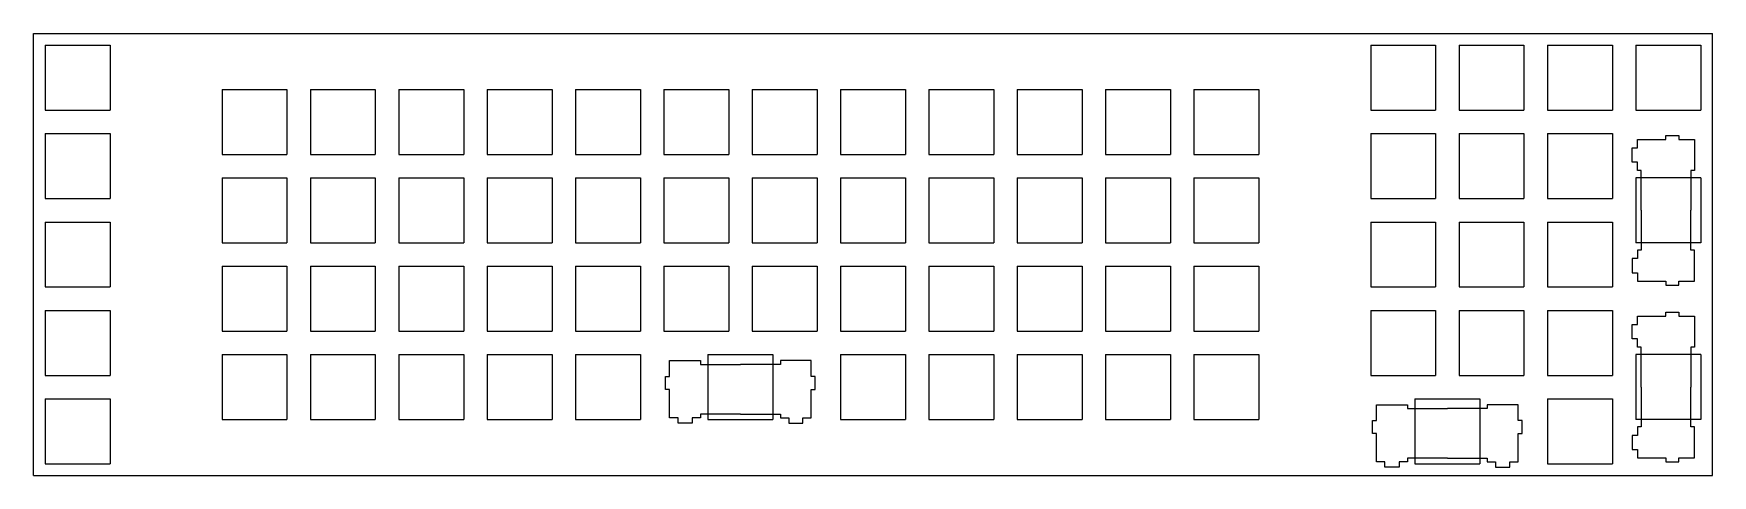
# Model space of a CAD drawing. Header units: millimetres. Extents: x 0 to 362, y -95 to 0.
import ezdxf

# ---------------------------------------------------------------- set-up
doc = ezdxf.new("R2010")
doc.units = ezdxf.units.MM

msp = doc.modelspace()

# ---------------------------------------------------------------- linework, layer by layer
for p, q in [((0, 0), (361.95, 0)), ((0, -95.25), (0, 0)), ((361.95, -95.25), (361.95, 0)), ((2.525, -2.525), (16.525, -2.525)), ((2.525, -2.525), (2.525, -16.525)), ((16.525, -2.525), (16.525, -16.525)), ((288.275, -2.525), (302.275, -2.525)), ((288.275, -2.525), (288.275, -16.525)), ((302.275, -2.525), (302.275, -16.525)), ((307.325, -2.525), (321.325, -2.525)), ((307.325, -2.525), (307.325, -16.525)), ((321.325, -2.525), (321.325, -16.525)), ((326.375, -2.525), (340.375, -2.525)), ((326.375, -2.525), (326.375, -16.525)), ((340.375, -2.525), (340.375, -16.525)), ((345.425, -2.525), (359.425, -2.525)), ((345.425, -2.525), (345.425, -16.525)), ((359.425, -2.525), (359.425, -16.525)), ((40.625, -12.05), (54.625, -12.05)), ((40.625, -12.05), (40.625, -26.05)), ((54.625, -12.05), (54.625, -26.05)), ((59.675, -12.05), (73.675, -12.05)), ((59.675, -12.05), (59.675, -26.05)), ((73.675, -12.05), (73.675, -26.05)), ((78.725, -12.05), (92.725, -12.05)), ((78.725, -12.05), (78.725, -26.05)), ((92.725, -12.05), (92.725, -26.05)), ((97.775, -12.05), (111.775, -12.05)), ((97.775, -12.05), (97.775, -26.05)), ((111.775, -12.05), (111.775, -26.05)), ((116.825, -12.05), (130.825, -12.05)), ((116.825, -12.05), (116.825, -26.05)), ((130.825, -12.05), (130.825, -26.05)), ((135.875, -12.05), (149.875, -12.05)), ((135.875, -12.05), (135.875, -26.05)), ((149.875, -12.05), (149.875, -26.05)), ((154.925, -12.05), (168.925, -12.05)), ((154.925, -12.05), (154.925, -26.05)), ((168.925, -12.05), (168.925, -26.05)), ((173.975, -12.05), (187.975, -12.05)), ((173.975, -12.05), (173.975, -26.05)), ((187.975, -12.05), (187.975, -26.05)), ((193.025, -12.05), (207.025, -12.05)), ((193.025, -12.05), (193.025, -26.05)), ((207.025, -12.05), (207.025, -26.05)), ((212.075, -12.05), (226.075, -12.05)), ((212.075, -12.05), (212.075, -26.05)), ((226.075, -12.05), (226.075, -26.05)), ((231.125, -12.05), (245.125, -12.05)), ((231.125, -12.05), (231.125, -26.05)), ((245.125, -12.05), (245.125, -26.05)), ((250.175, -12.05), (264.175, -12.05)), ((250.175, -12.05), (250.175, -26.05)), ((264.175, -12.05), (264.175, -26.05)), ((2.525, -16.525), (16.525, -16.525)), ((288.275, -16.525), (302.275, -16.525)), ((307.325, -16.525), (321.325, -16.525)), ((326.375, -16.525), (340.375, -16.525)), ((345.425, -16.525), (359.425, -16.525)), ((2.525, -21.575), (16.525, -21.575)), ((2.525, -21.575), (2.525, -35.575)), ((16.525, -21.575), (16.525, -35.575)), ((288.275, -21.575), (302.275, -21.575)), ((288.275, -21.575), (288.275, -35.575)), ((302.275, -21.575), (302.275, -35.575)), ((307.325, -21.575), (321.325, -21.575)), ((307.325, -21.575), (307.325, -35.575)), ((321.325, -21.575), (321.325, -35.575)), ((326.375, -21.575), (340.375, -21.575)), ((326.375, -21.575), (326.375, -35.575)), ((340.375, -21.575), (340.375, -35.575)), ((344.6526, -27.686), (344.6526, -24.638)), ((344.6526, -24.638), (345.821, -24.638)), ((345.821, -24.638), (345.821, -22.8346)), ((345.821, -22.8346), (351.917, -22.8346)), ((351.917, -22.8346), (351.917, -21.971)), ((351.917, -21.971), (354.711, -21.971)), ((354.711, -21.971), (354.711, -22.8346)), ((354.711, -22.8346), (358.1146, -22.8346)), ((358.1146, -22.8346), (358.1146, -29.4894)), ((40.625, -26.05), (54.625, -26.05)), ((59.675, -26.05), (73.675, -26.05)), ((78.725, -26.05), (92.725, -26.05)), ((97.775, -26.05), (111.775, -26.05)), ((116.825, -26.05), (130.825, -26.05)), ((135.875, -26.05), (149.875, -26.05)), ((154.925, -26.05), (168.925, -26.05)), ((173.975, -26.05), (187.975, -26.05)), ((193.025, -26.05), (207.025, -26.05)), ((212.075, -26.05), (226.075, -26.05)), ((231.125, -26.05), (245.125, -26.05)), ((250.175, -26.05), (264.175, -26.05)), ((345.821, -27.686), (344.6526, -27.686)), ((345.821, -29.4894), (345.821, -27.686)), ((40.625, -31.1), (54.625, -31.1)), ((40.625, -31.1), (40.625, -45.1)), ((54.625, -31.1), (54.625, -45.1)), ((59.675, -31.1), (73.675, -31.1)), ((59.675, -31.1), (59.675, -45.1)), ((73.675, -31.1), (73.675, -45.1)), ((78.725, -31.1), (92.725, -31.1)), ((78.725, -31.1), (78.725, -45.1)), ((92.725, -31.1), (92.725, -45.1)), ((97.775, -31.1), (111.775, -31.1)), ((97.775, -31.1), (97.775, -45.1)), ((111.775, -31.1), (111.775, -45.1)), ((116.825, -31.1), (130.825, -31.1)), ((116.825, -31.1), (116.825, -45.1)), ((130.825, -31.1), (130.825, -45.1)), ((135.875, -31.1), (149.875, -31.1)), ((135.875, -31.1), (135.875, -45.1)), ((149.875, -31.1), (149.875, -45.1)), ((154.925, -31.1), (168.925, -31.1)), ((154.925, -31.1), (154.925, -45.1)), ((168.925, -31.1), (168.925, -45.1)), ((173.975, -31.1), (187.975, -31.1)), ((173.975, -31.1), (173.975, -45.1)), ((187.975, -31.1), (187.975, -45.1)), ((193.025, -31.1), (207.025, -31.1)), ((193.025, -31.1), (193.025, -45.1)), ((207.025, -31.1), (207.025, -45.1)), ((212.075, -31.1), (226.075, -31.1)), ((212.075, -31.1), (212.075, -45.1)), ((226.075, -31.1), (226.075, -45.1)), ((231.125, -31.1), (245.125, -31.1)), ((231.125, -31.1), (231.125, -45.1)), ((245.125, -31.1), (245.125, -45.1)), ((250.175, -31.1), (264.175, -31.1)), ((250.175, -31.1), (250.175, -45.1)), ((264.175, -31.1), (264.175, -45.1)), ((345.425, -31.1), (345.425, -45.1)), ((359.425, -31.1), (345.425, -31.1)), ((346.6084, -29.4894), (345.821, -29.4894)), ((346.6084, -38.1), (346.6084, -29.4894)), ((358.1146, -29.4894), (357.3018, -29.4894)), ((357.3018, -29.4894), (357.3018, -38.1)), ((359.425, -31.1), (359.425, -45.1)), ((2.525, -35.575), (16.525, -35.575)), ((288.275, -35.575), (302.275, -35.575)), ((307.325, -35.575), (321.325, -35.575)), ((326.375, -35.575), (340.375, -35.575)), ((346.6084, -38.1), (346.6084, -46.7106)), ((357.3018, -46.7106), (357.3018, -38.1)), ((2.525, -40.625), (16.525, -40.625)), ((2.525, -40.625), (2.525, -54.625)), ((16.525, -40.625), (16.525, -54.625)), ((288.275, -40.625), (302.275, -40.625)), ((288.275, -40.625), (288.275, -54.625)), ((302.275, -40.625), (302.275, -54.625)), ((307.325, -40.625), (321.325, -40.625)), ((307.325, -40.625), (307.325, -54.625)), ((321.325, -40.625), (321.325, -54.625)), ((326.375, -40.625), (340.375, -40.625)), ((326.375, -40.625), (326.375, -54.625)), ((340.375, -40.625), (340.375, -54.625)), ((40.625, -45.1), (54.625, -45.1)), ((59.675, -45.1), (73.675, -45.1)), ((78.725, -45.1), (92.725, -45.1)), ((97.775, -45.1), (111.775, -45.1)), ((116.825, -45.1), (130.825, -45.1)), ((135.875, -45.1), (149.875, -45.1)), ((154.925, -45.1), (168.925, -45.1)), ((173.975, -45.1), (187.975, -45.1)), ((193.025, -45.1), (207.025, -45.1)), ((212.075, -45.1), (226.075, -45.1)), ((231.125, -45.1), (245.125, -45.1)), ((250.175, -45.1), (264.175, -45.1)), ((359.425, -45.1), (345.425, -45.1)), ((346.6084, -46.7106), (345.821, -46.7106)), ((345.821, -46.7106), (345.821, -48.514)), ((358.1146, -46.7106), (357.3018, -46.7106)), ((358.1146, -53.3654), (358.1146, -46.7106)), ((40.625, -50.15), (54.625, -50.15)), ((40.625, -50.15), (40.625, -64.15)), ((54.625, -50.15), (54.625, -64.15)), ((59.675, -50.15), (73.675, -50.15)), ((59.675, -50.15), (59.675, -64.15)), ((73.675, -50.15), (73.675, -64.15)), ((78.725, -50.15), (92.725, -50.15)), ((78.725, -50.15), (78.725, -64.15)), ((92.725, -50.15), (92.725, -64.15)), ((97.775, -50.15), (111.775, -50.15)), ((97.775, -50.15), (97.775, -64.15)), ((111.775, -50.15), (111.775, -64.15)), ((116.825, -50.15), (130.825, -50.15)), ((116.825, -50.15), (116.825, -64.15)), ((130.825, -50.15), (130.825, -64.15)), ((135.875, -50.15), (149.875, -50.15)), ((135.875, -50.15), (135.875, -64.15)), ((149.875, -50.15), (149.875, -64.15)), ((154.925, -50.15), (168.925, -50.15)), ((154.925, -50.15), (154.925, -64.15)), ((168.925, -50.15), (168.925, -64.15)), ((173.975, -50.15), (187.975, -50.15)), ((173.975, -50.15), (173.975, -64.15)), ((187.975, -50.15), (187.975, -64.15)), ((193.025, -50.15), (207.025, -50.15)), ((193.025, -50.15), (193.025, -64.15)), ((207.025, -50.15), (207.025, -64.15)), ((212.075, -50.15), (226.075, -50.15)), ((212.075, -50.15), (212.075, -64.15)), ((226.075, -50.15), (226.075, -64.15)), ((231.125, -50.15), (245.125, -50.15)), ((231.125, -50.15), (231.125, -64.15)), ((245.125, -50.15), (245.125, -64.15)), ((250.175, -50.15), (264.175, -50.15)), ((250.175, -50.15), (250.175, -64.15)), ((264.175, -50.15), (264.175, -64.15)), ((345.821, -48.514), (344.6526, -48.514)), ((344.6526, -48.514), (344.6526, -51.562)), ((344.6526, -51.562), (345.821, -51.562)), ((345.821, -51.562), (345.821, -53.3654)), ((345.821, -53.3654), (351.917, -53.3654)), ((351.917, -53.3654), (351.917, -54.229)), ((351.917, -54.229), (354.711, -54.229)), ((354.711, -54.229), (354.711, -53.3654)), ((354.711, -53.3654), (358.1146, -53.3654)), ((2.525, -54.625), (16.525, -54.625)), ((288.275, -54.625), (302.275, -54.625)), ((307.325, -54.625), (321.325, -54.625)), ((326.375, -54.625), (340.375, -54.625)), ((2.525, -59.675), (16.525, -59.675)), ((2.525, -59.675), (2.525, -73.675)), ((16.525, -59.675), (16.525, -73.675)), ((288.275, -59.675), (302.275, -59.675)), ((288.275, -59.675), (288.275, -73.675)), ((302.275, -59.675), (302.275, -73.675)), ((307.325, -59.675), (321.325, -59.675)), ((307.325, -59.675), (307.325, -73.675)), ((321.325, -59.675), (321.325, -73.675)), ((326.375, -59.675), (340.375, -59.675)), ((326.375, -59.675), (326.375, -73.675)), ((340.375, -59.675), (340.375, -73.675)), ((345.821, -62.738), (345.821, -60.9346)), ((345.821, -60.9346), (351.917, -60.9346)), ((351.917, -60.9346), (351.917, -60.071)), ((351.917, -60.071), (354.711, -60.071)), ((354.711, -60.071), (354.711, -60.9346)), ((354.711, -60.9346), (358.1146, -60.9346)), ((358.1146, -60.9346), (358.1146, -67.5894)), ((40.625, -64.15), (54.625, -64.15)), ((59.675, -64.15), (73.675, -64.15)), ((78.725, -64.15), (92.725, -64.15)), ((97.775, -64.15), (111.775, -64.15)), ((116.825, -64.15), (130.825, -64.15)), ((135.875, -64.15), (149.875, -64.15)), ((154.925, -64.15), (168.925, -64.15)), ((173.975, -64.15), (187.975, -64.15)), ((193.025, -64.15), (207.025, -64.15)), ((212.075, -64.15), (226.075, -64.15)), ((231.125, -64.15), (245.125, -64.15)), ((250.175, -64.15), (264.175, -64.15)), ((344.6526, -65.786), (344.6526, -62.738)), ((344.6526, -62.738), (345.821, -62.738)), ((345.821, -65.786), (344.6526, -65.786)), ((345.821, -67.5894), (345.821, -65.786)), ((346.6084, -67.5894), (345.821, -67.5894)), ((346.6084, -76.2), (346.6084, -67.5894)), ((358.1146, -67.5894), (357.3018, -67.5894)), ((357.3018, -67.5894), (357.3018, -76.2)), ((40.625, -69.2), (54.625, -69.2)), ((40.625, -69.2), (40.625, -83.2)), ((54.625, -69.2), (54.625, -83.2)), ((59.675, -69.2), (73.675, -69.2)), ((59.675, -69.2), (59.675, -83.2)), ((73.675, -69.2), (73.675, -83.2)), ((78.725, -69.2), (92.725, -69.2)), ((78.725, -69.2), (78.725, -83.2)), ((92.725, -69.2), (92.725, -83.2)), ((97.775, -69.2), (111.775, -69.2)), ((97.775, -69.2), (97.775, -83.2)), ((111.775, -69.2), (111.775, -83.2)), ((116.825, -69.2), (130.825, -69.2)), ((116.825, -69.2), (116.825, -83.2)), ((130.825, -69.2), (130.825, -83.2)), ((137.1346, -70.5104), (143.7894, -70.5104)), ((137.1346, -73.914), (137.1346, -70.5104)), ((143.7894, -70.5104), (143.7894, -71.3232)), ((143.7894, -71.3232), (152.4, -71.3232)), ((145.4, -69.2), (159.4, -69.2)), ((145.4, -69.2), (145.4, -83.2)), ((161.0106, -71.3232), (152.4, -71.3232)), ((159.4, -69.2), (159.4, -83.2)), ((167.6654, -70.5104), (161.0106, -70.5104)), ((161.0106, -70.5104), (161.0106, -71.3232)), ((167.6654, -73.914), (167.6654, -70.5104)), ((173.975, -69.2), (187.975, -69.2)), ((173.975, -69.2), (173.975, -83.2)), ((187.975, -69.2), (187.975, -83.2)), ((193.025, -69.2), (207.025, -69.2)), ((193.025, -69.2), (193.025, -83.2)), ((207.025, -69.2), (207.025, -83.2)), ((212.075, -69.2), (226.075, -69.2)), ((212.075, -69.2), (212.075, -83.2)), ((226.075, -69.2), (226.075, -83.2)), ((231.125, -69.2), (245.125, -69.2)), ((231.125, -69.2), (231.125, -83.2)), ((245.125, -69.2), (245.125, -83.2)), ((250.175, -69.2), (264.175, -69.2)), ((250.175, -69.2), (250.175, -83.2)), ((264.175, -69.2), (264.175, -83.2)), ((345.425, -69.2), (345.425, -83.2)), ((359.425, -69.2), (345.425, -69.2)), ((359.425, -69.2), (359.425, -83.2)), ((2.525, -73.675), (16.525, -73.675)), ((136.271, -76.708), (136.271, -73.914)), ((136.271, -73.914), (137.1346, -73.914)), ((168.529, -73.914), (167.6654, -73.914)), ((168.529, -76.708), (168.529, -73.914)), ((288.275, -73.675), (302.275, -73.675)), ((307.325, -73.675), (321.325, -73.675)), ((326.375, -73.675), (340.375, -73.675)), ((2.525, -78.725), (16.525, -78.725)), ((2.525, -78.725), (2.525, -92.725)), ((16.525, -78.725), (16.525, -92.725)), ((137.1346, -76.708), (136.271, -76.708)), ((137.1346, -82.804), (137.1346, -76.708)), ((167.6654, -82.804), (167.6654, -76.708)), ((167.6654, -76.708), (168.529, -76.708)), ((297.8, -78.725), (311.8, -78.725)), ((297.8, -78.725), (297.8, -92.725)), ((311.8, -78.725), (311.8, -92.725)), ((326.375, -78.725), (340.375, -78.725)), ((326.375, -78.725), (326.375, -92.725)), ((340.375, -78.725), (340.375, -92.725)), ((346.6084, -76.2), (346.6084, -84.8106)), ((357.3018, -84.8106), (357.3018, -76.2)), ((40.625, -83.2), (54.625, -83.2)), ((59.675, -83.2), (73.675, -83.2)), ((78.725, -83.2), (92.725, -83.2)), ((97.775, -83.2), (111.775, -83.2)), ((116.825, -83.2), (130.825, -83.2)), ((138.938, -82.804), (137.1346, -82.804)), ((138.938, -83.9724), (138.938, -82.804)), ((143.7894, -82.804), (141.986, -82.804)), ((141.986, -82.804), (141.986, -83.9724)), ((152.4, -82.0166), (143.7894, -82.0166)), ((143.7894, -82.0166), (143.7894, -82.804)), ((145.4, -83.2), (159.4, -83.2)), ((152.4, -82.0166), (161.0106, -82.0166)), ((161.0106, -82.0166), (161.0106, -82.804)), ((161.0106, -82.804), (162.814, -82.804)), ((162.814, -82.804), (162.814, -83.9724)), ((165.862, -83.9724), (165.862, -82.804)), ((165.862, -82.804), (167.6654, -82.804)), ((173.975, -83.2), (187.975, -83.2)), ((193.025, -83.2), (207.025, -83.2)), ((212.075, -83.2), (226.075, -83.2)), ((231.125, -83.2), (245.125, -83.2)), ((250.175, -83.2), (264.175, -83.2)), ((289.5346, -80.0354), (296.1894, -80.0354)), ((289.5346, -83.439), (289.5346, -80.0354)), ((296.1894, -80.0354), (296.1894, -80.8482)), ((296.1894, -80.8482), (304.8, -80.8482)), ((313.4106, -80.8482), (304.8, -80.8482)), ((320.0654, -80.0354), (313.4106, -80.0354)), ((313.4106, -80.0354), (313.4106, -80.8482)), ((320.0654, -83.439), (320.0654, -80.0354)), ((359.425, -83.2), (345.425, -83.2)), ((141.986, -83.9724), (138.938, -83.9724)), ((162.814, -83.9724), (165.862, -83.9724)), ((288.671, -86.233), (288.671, -83.439)), ((288.671, -83.439), (289.5346, -83.439)), ((289.5346, -86.233), (288.671, -86.233)), ((289.5346, -92.329), (289.5346, -86.233)), ((320.929, -83.439), (320.0654, -83.439)), ((320.0654, -92.329), (320.0654, -86.233)), ((320.0654, -86.233), (320.929, -86.233)), ((320.929, -86.233), (320.929, -83.439)), ((345.821, -86.614), (344.6526, -86.614)), ((344.6526, -86.614), (344.6526, -89.662)), ((346.6084, -84.8106), (345.821, -84.8106)), ((345.821, -84.8106), (345.821, -86.614)), ((358.1146, -84.8106), (357.3018, -84.8106)), ((358.1146, -91.4654), (358.1146, -84.8106)), ((344.6526, -89.662), (345.821, -89.662)), ((345.821, -89.662), (345.821, -91.4654)), ((2.525, -92.725), (16.525, -92.725)), ((291.338, -92.329), (289.5346, -92.329)), ((291.338, -93.4974), (291.338, -92.329)), ((294.386, -93.4974), (291.338, -93.4974)), ((296.1894, -92.329), (294.386, -92.329)), ((294.386, -92.329), (294.386, -93.4974)), ((304.8, -91.5416), (296.1894, -91.5416)), ((296.1894, -91.5416), (296.1894, -92.329)), ((297.8, -92.725), (311.8, -92.725)), ((304.8, -91.5416), (313.4106, -91.5416)), ((313.4106, -91.5416), (313.4106, -92.329)), ((313.4106, -92.329), (315.214, -92.329)), ((315.214, -92.329), (315.214, -93.4974)), ((315.214, -93.4974), (318.262, -93.4974)), ((318.262, -93.4974), (318.262, -92.329)), ((318.262, -92.329), (320.0654, -92.329)), ((326.375, -92.725), (340.375, -92.725)), ((345.821, -91.4654), (351.917, -91.4654)), ((351.917, -91.4654), (351.917, -92.329)), ((351.917, -92.329), (354.711, -92.329)), ((354.711, -92.329), (354.711, -91.4654)), ((354.711, -91.4654), (358.1146, -91.4654)), ((0, -95.25), (361.95, -95.25))]:
    msp.add_line(p, q)

doc.saveas('drawing.dxf')
